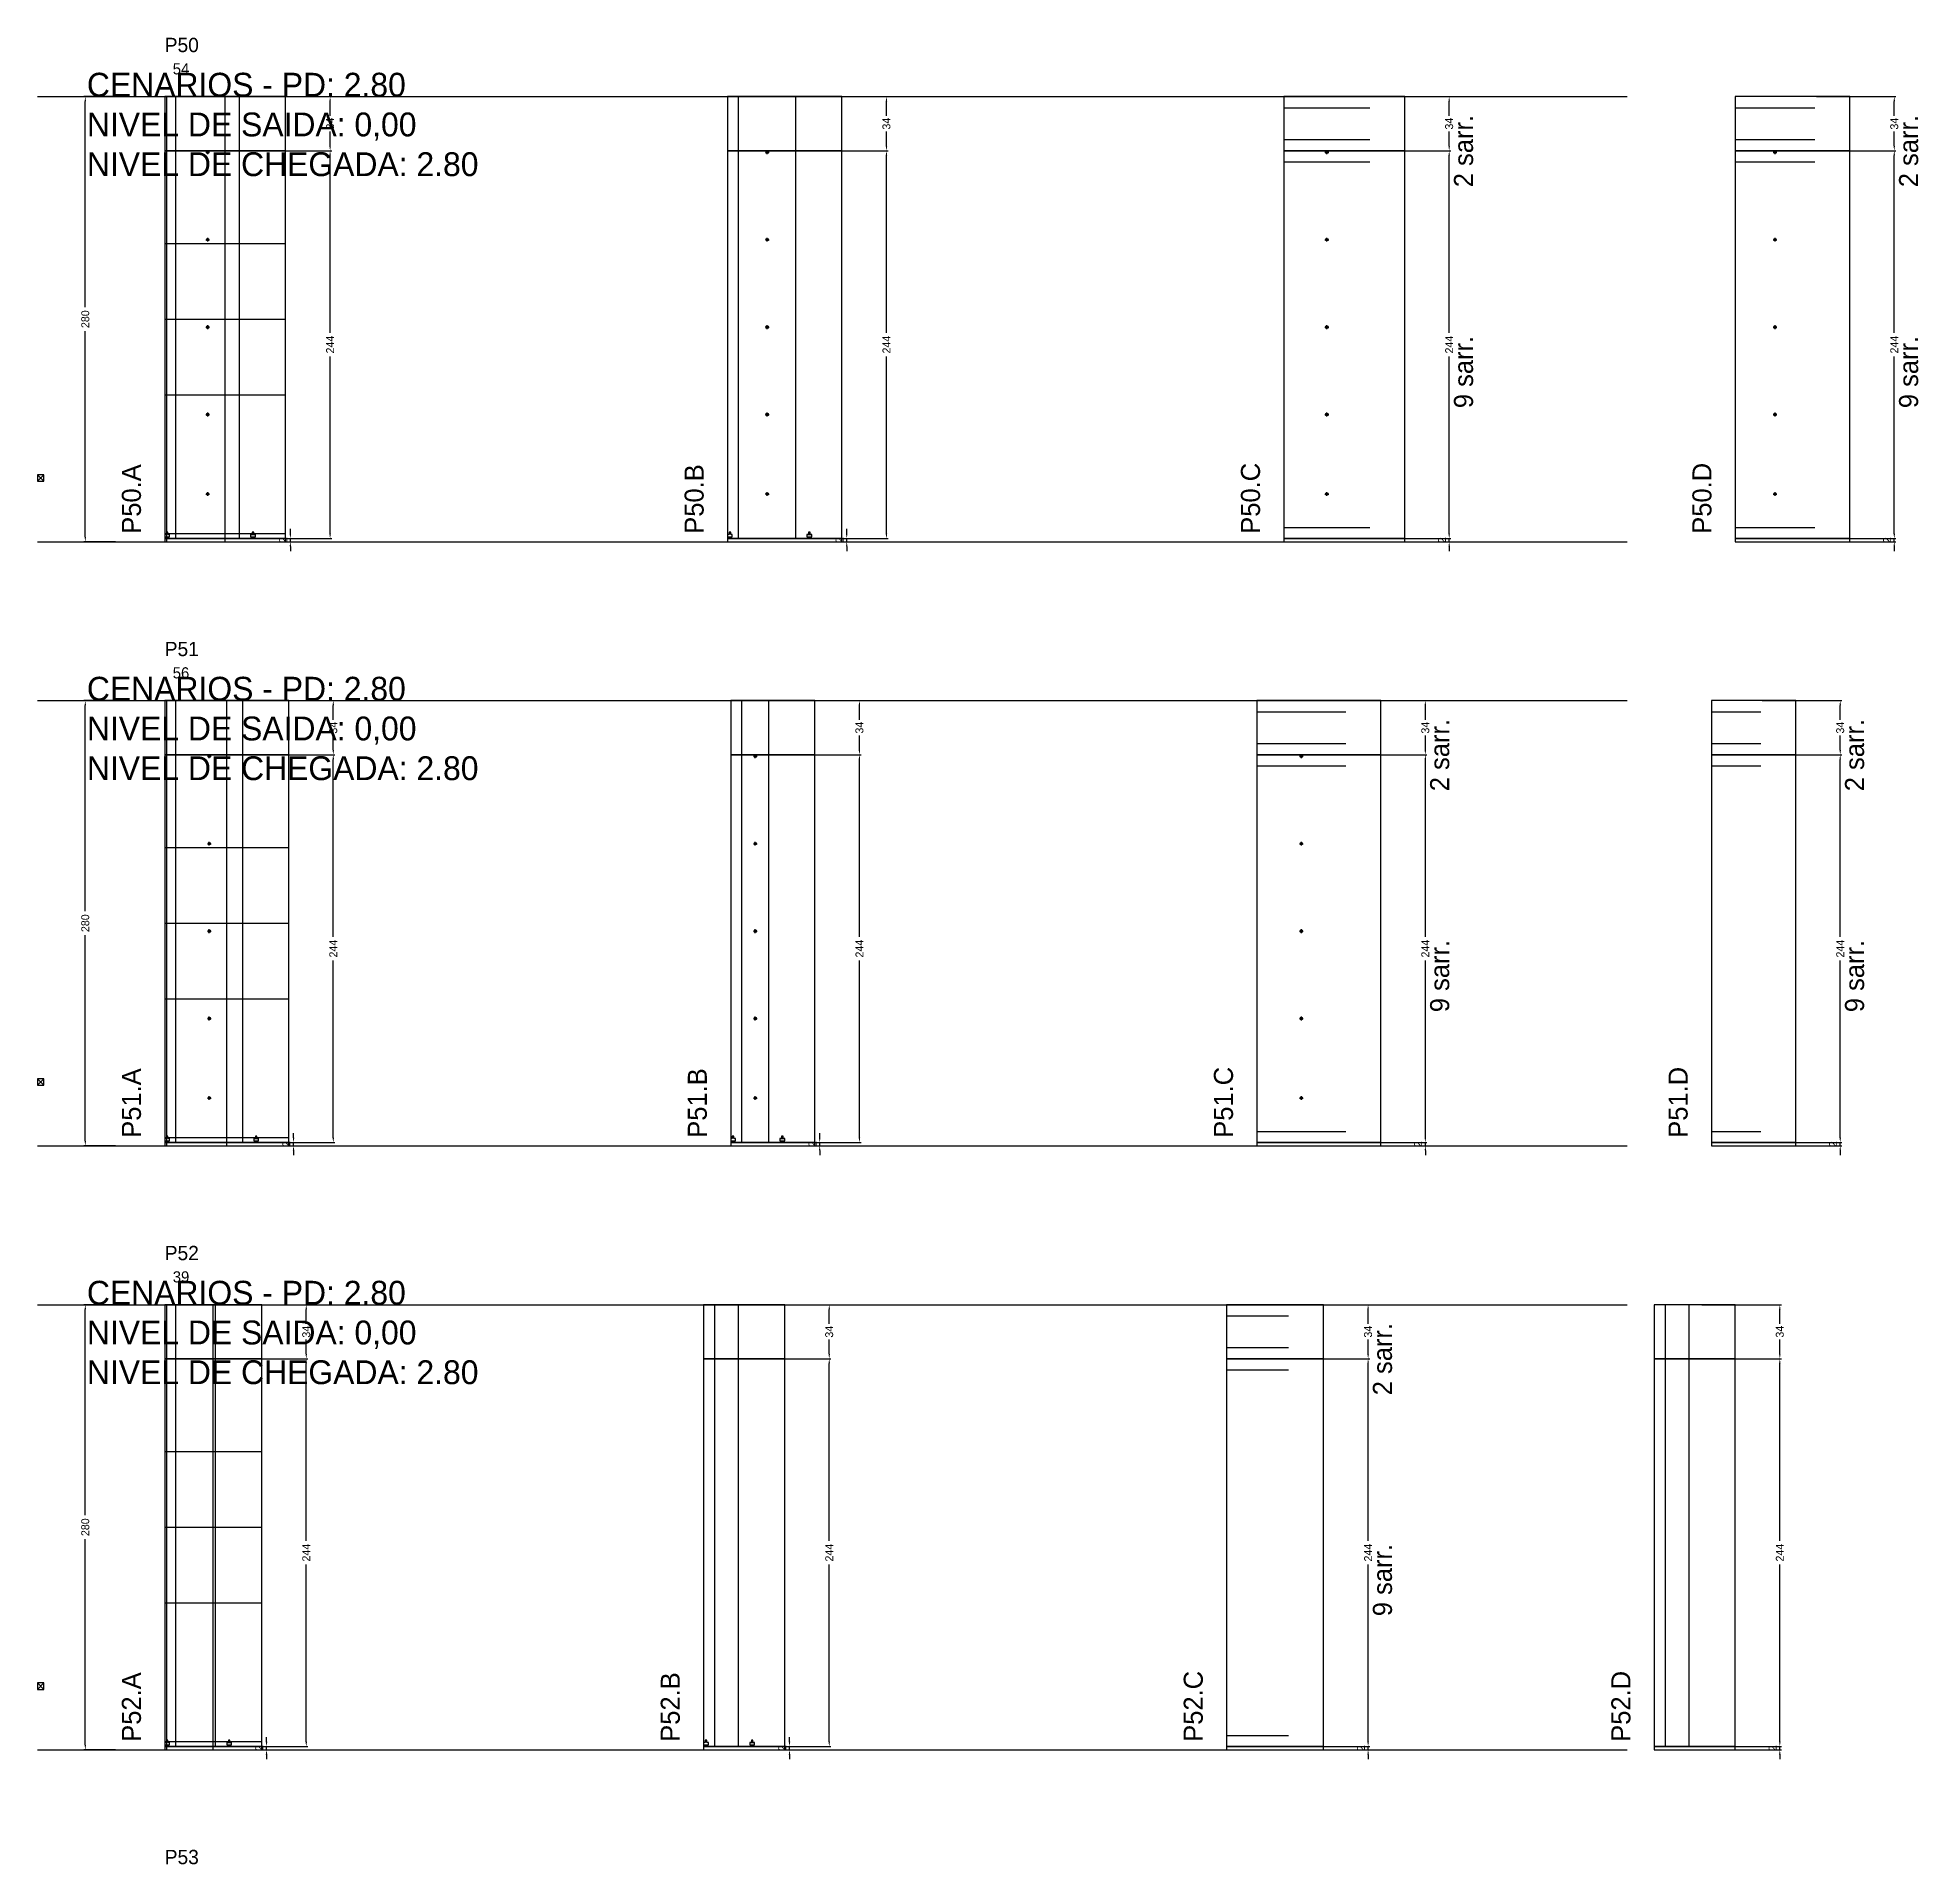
# Model space of a CAD drawing. Header units: centimetres. Extents: x -10500 to 4121, y -45226 to 295.
# Drawn here: x -7000 to -5817, y -5392 to -4243 of the extents above; entities that cross this region are included whole.
import ezdxf

# ---------------------------------------------------------------- set-up
doc = ezdxf.new("R2010")
doc.units = ezdxf.units.CM
doc.linetypes.add('DASHED', pattern=[2, -2])
for name, color, linetype in [('CHAPA', 140, 'Continuous'), ('COTA', 241, 'Continuous'), ('COTAS FURACAO', 16, 'Continuous'), ('Madeira', 30, 'Continuous'), ('MEIO_PONT', 160, 'Continuous'), ('NOMENCLATURA', 7, 'Continuous'), ('Nível', 160, 'Continuous'), ('Painéis', 200, 'Continuous'), ('Perfil Metálico', 150, 'Continuous'), ('SARR_2.2x7', 40, 'Continuous'), ('SARRAFO DE PRESSAO', 200, 'Continuous'), ('texto', 7, 'Continuous'), ('TEXTO_GERAL', 7, 'Continuous')]:
    doc.layers.add(name, color=color, linetype=linetype)
doc.dimstyles.new('PAINEL-NOVA', dxfattribs={"dimtxt": 5, "dimasz": 3, "dimexe": 1, "dimexo": 1, "dimgap": 1, "dimtad": 1, "dimcen": 2.5, "dimazin": 3, "dimtfac": 1, "dimtmove": 0, "dimatfit": 3})

# ---------------------------------------------------------------- blocks, each defined once
blk = doc.blocks.new('_CLOSEDFILLED')
at = {"color": 0, "linetype": 'BYBLOCK'}
blk.add_solid([(-1, 0.16), (0, 0), (-1, -0.16)], dxfattribs=at)
blk = doc.blocks.new('*D287')
for p, q in [((-6951, -4280), (-6971, -4280)), ((-6970, -4412.5), (-6970, -4283)), ((-6970, -4557), (-6970, -4427.5)), ((-6951, -4560), (-6971, -4560))]:
    blk.add_line(p, q)
at = {"layer": 'Defpoints'}
for p in [(-6950, -4280), (-6970, -4560), (-6950, -4560)]:
    blk.add_point(p, dxfattribs=at)
at = {"layer": 'COTA', "xscale": 3, "yscale": 3}
for p, rotation in [((-6970, -4280), 90), ((-6970, -4560), 270)]:
    blk.add_blockref('_CLOSEDFILLED', p, dxfattribs=dict(at, rotation=rotation))
at = {"layer": 'COTA', "insert": (-6970, -4420), "char_height": 5, "attachment_point": 5, "rotation": 90}
blk.add_mtext('280', dxfattribs=at)
blk = doc.blocks.new('MULDURA')
at = {"layer": 'Paineis'}
for p, q in [((0, 0), (4, 4)), ((4, 0), (0, 4))]:
    blk.add_line(p, q, dxfattribs=at)
blk.add_lwpolyline([(0, 0), (4, 0), (4, 4), (0, 4)], close=True, dxfattribs=at)
blk = doc.blocks.new('*D289')
for p, q in [((-6865, -4314), (-6815, -4314)), ((-6816, -4428.5), (-6816, -4317)), ((-6816, -4555), (-6816, -4443.5)), ((-6865, -4558), (-6815, -4558))]:
    blk.add_line(p, q)
at = {"layer": 'Defpoints'}
for p in [(-6866, -4314), (-6866, -4558), (-6816, -4558)]:
    blk.add_point(p, dxfattribs=at)
at = {"layer": 'COTA', "xscale": 3, "yscale": 3}
for p, rotation in [((-6816, -4314), 90), ((-6816, -4558), 270)]:
    blk.add_blockref('_CLOSEDFILLED', p, dxfattribs=dict(at, rotation=rotation))
at = {"layer": 'COTA', "insert": (-6816, -4436), "char_height": 5, "attachment_point": 5, "rotation": 90}
blk.add_mtext('244', dxfattribs=at)
blk = doc.blocks.new('*D290')
for p, q in [((-6865, -4280), (-6815, -4280)), ((-6816, -4292), (-6816, -4283)), ((-6816, -4311), (-6816, -4302)), ((-6865, -4314), (-6815, -4314))]:
    blk.add_line(p, q)
at = {"layer": 'Defpoints'}
for p in [(-6866, -4280), (-6866, -4314), (-6816, -4314)]:
    blk.add_point(p, dxfattribs=at)
at = {"layer": 'COTA', "xscale": 3, "yscale": 3}
for p, rotation in [((-6816, -4280), 90), ((-6816, -4314), 270)]:
    blk.add_blockref('_CLOSEDFILLED', p, dxfattribs=dict(at, rotation=rotation))
at = {"layer": 'COTA', "insert": (-6816, -4297), "char_height": 5, "attachment_point": 5, "rotation": 90}
blk.add_mtext('34', dxfattribs=at)
blk = doc.blocks.new('SLIPTEE')
at = {"layer": 'Paineis'}
blk.add_lwpolyline([(0, 0), (3, 0), (3, 1.5), (2, 1.5), (2, 3), (1, 3), (1, 1.5), (0, 1.5)], close=True, dxfattribs=at)
blk = doc.blocks.new('SLIPTDD')
at = {"layer": 'Paineis'}
blk.add_line((0, 1.5), (3, 1.5), dxfattribs=at)
blk.add_lwpolyline([(0, 0), (3, 0), (3, 1.5), (2, 1.5), (2, 3), (1, 3), (1, 1.5), (0, 1.5)], close=True, dxfattribs=at)
blk = doc.blocks.new('furacao')
at = {"layer": 'COTAS FURACAO'}
for p, q in [((-1.2, 0), (1.2, 0)), ((0, -1.2), (0, 1.2))]:
    blk.add_line(p, q, dxfattribs=at)
blk.add_circle((0, 0), 0.8, dxfattribs=at)
blk = doc.blocks.new('*D292')
for p, q in [((-6515, -4314), (-6465, -4314)), ((-6466, -4428.5), (-6466, -4317)), ((-6466, -4555), (-6466, -4443.5)), ((-6515, -4558), (-6465, -4558))]:
    blk.add_line(p, q)
at = {"layer": 'Defpoints'}
for p in [(-6516, -4314), (-6516, -4558), (-6466, -4558)]:
    blk.add_point(p, dxfattribs=at)
at = {"layer": 'COTA', "xscale": 3, "yscale": 3}
for p, rotation in [((-6466, -4314), 90), ((-6466, -4558), 270)]:
    blk.add_blockref('_CLOSEDFILLED', p, dxfattribs=dict(at, rotation=rotation))
at = {"layer": 'COTA', "insert": (-6466, -4436), "char_height": 5, "attachment_point": 5, "rotation": 90}
blk.add_mtext('244', dxfattribs=at)
blk = doc.blocks.new('*D293')
for p, q in [((-6515, -4280), (-6465, -4280)), ((-6466, -4292), (-6466, -4283)), ((-6466, -4311), (-6466, -4302)), ((-6515, -4314), (-6465, -4314))]:
    blk.add_line(p, q)
at = {"layer": 'Defpoints'}
for p in [(-6516, -4280), (-6516, -4314), (-6466, -4314)]:
    blk.add_point(p, dxfattribs=at)
at = {"layer": 'COTA', "xscale": 3, "yscale": 3}
for p, rotation in [((-6466, -4280), 90), ((-6466, -4314), 270)]:
    blk.add_blockref('_CLOSEDFILLED', p, dxfattribs=dict(at, rotation=rotation))
at = {"layer": 'COTA', "insert": (-6466, -4297), "char_height": 5, "attachment_point": 5, "rotation": 90}
blk.add_mtext('34', dxfattribs=at)
blk = doc.blocks.new('*D295')
for p, q in [((-6161, -4314), (-6111, -4314)), ((-6112, -4428.5), (-6112, -4317)), ((-6112, -4555), (-6112, -4443.5)), ((-6161, -4558), (-6111, -4558))]:
    blk.add_line(p, q)
at = {"layer": 'Defpoints'}
for p in [(-6162, -4314), (-6162, -4558), (-6112, -4558)]:
    blk.add_point(p, dxfattribs=at)
at = {"layer": 'COTA', "xscale": 3, "yscale": 3}
for p, rotation in [((-6112, -4314), 90), ((-6112, -4558), 270)]:
    blk.add_blockref('_CLOSEDFILLED', p, dxfattribs=dict(at, rotation=rotation))
at = {"layer": 'COTA', "insert": (-6112, -4436), "char_height": 5, "attachment_point": 5, "rotation": 90}
blk.add_mtext('244', dxfattribs=at)
blk = doc.blocks.new('*D296')
for p, q in [((-6161, -4280), (-6111, -4280)), ((-6112, -4292), (-6112, -4283)), ((-6112, -4311), (-6112, -4302)), ((-6161, -4314), (-6111, -4314))]:
    blk.add_line(p, q)
at = {"layer": 'Defpoints'}
for p in [(-6162, -4280), (-6162, -4314), (-6112, -4314)]:
    blk.add_point(p, dxfattribs=at)
at = {"layer": 'COTA', "xscale": 3, "yscale": 3}
for p, rotation in [((-6112, -4280), 90), ((-6112, -4314), 270)]:
    blk.add_blockref('_CLOSEDFILLED', p, dxfattribs=dict(at, rotation=rotation))
at = {"layer": 'COTA', "insert": (-6112, -4297), "char_height": 5, "attachment_point": 5, "rotation": 90}
blk.add_mtext('34', dxfattribs=at)
blk = doc.blocks.new('*D298')
for p, q in [((-5881, -4314), (-5831, -4314)), ((-5832, -4428.5), (-5832, -4317)), ((-5832, -4555), (-5832, -4443.5)), ((-5881, -4558), (-5831, -4558))]:
    blk.add_line(p, q)
at = {"layer": 'Defpoints'}
for p in [(-5882, -4314), (-5882, -4558), (-5832, -4558)]:
    blk.add_point(p, dxfattribs=at)
at = {"layer": 'COTA', "xscale": 3, "yscale": 3}
for p, rotation in [((-5832, -4314), 90), ((-5832, -4558), 270)]:
    blk.add_blockref('_CLOSEDFILLED', p, dxfattribs=dict(at, rotation=rotation))
at = {"layer": 'COTA', "insert": (-5832, -4436), "char_height": 5, "attachment_point": 5, "rotation": 90}
blk.add_mtext('244', dxfattribs=at)
blk = doc.blocks.new('*D299')
for p, q in [((-5881, -4280), (-5831, -4280)), ((-5832, -4292), (-5832, -4283)), ((-5832, -4311), (-5832, -4302)), ((-5881, -4314), (-5831, -4314))]:
    blk.add_line(p, q)
at = {"layer": 'Defpoints'}
for p in [(-5882, -4280), (-5882, -4314), (-5832, -4314)]:
    blk.add_point(p, dxfattribs=at)
at = {"layer": 'COTA', "xscale": 3, "yscale": 3}
for p, rotation in [((-5832, -4280), 90), ((-5832, -4314), 270)]:
    blk.add_blockref('_CLOSEDFILLED', p, dxfattribs=dict(at, rotation=rotation))
at = {"layer": 'COTA', "insert": (-5832, -4297), "char_height": 5, "attachment_point": 5, "rotation": 90}
blk.add_mtext('34', dxfattribs=at)
blk = doc.blocks.new('*D313')
for p, q in [((-6951, -4660), (-6971, -4660)), ((-6970, -4792.5), (-6970, -4663)), ((-6970, -4937), (-6970, -4807.5)), ((-6951, -4940), (-6971, -4940))]:
    blk.add_line(p, q)
at = {"layer": 'Defpoints'}
for p in [(-6950, -4660), (-6970, -4940), (-6950, -4940)]:
    blk.add_point(p, dxfattribs=at)
at = {"layer": 'COTA', "xscale": 3, "yscale": 3}
for p, rotation in [((-6970, -4660), 90), ((-6970, -4940), 270)]:
    blk.add_blockref('_CLOSEDFILLED', p, dxfattribs=dict(at, rotation=rotation))
at = {"layer": 'COTA', "insert": (-6970, -4800), "char_height": 5, "attachment_point": 5, "rotation": 90}
blk.add_mtext('280', dxfattribs=at)
blk = doc.blocks.new('*D315')
for p, q in [((-6863, -4694), (-6813, -4694)), ((-6814, -4808.5), (-6814, -4697)), ((-6814, -4935), (-6814, -4823.5)), ((-6863, -4938), (-6813, -4938))]:
    blk.add_line(p, q)
at = {"layer": 'Defpoints'}
for p in [(-6864, -4694), (-6864, -4938), (-6814, -4938)]:
    blk.add_point(p, dxfattribs=at)
at = {"layer": 'COTA', "xscale": 3, "yscale": 3}
for p, rotation in [((-6814, -4694), 90), ((-6814, -4938), 270)]:
    blk.add_blockref('_CLOSEDFILLED', p, dxfattribs=dict(at, rotation=rotation))
at = {"layer": 'COTA', "insert": (-6814, -4816), "char_height": 5, "attachment_point": 5, "rotation": 90}
blk.add_mtext('244', dxfattribs=at)
blk = doc.blocks.new('*D316')
for p, q in [((-6863, -4660), (-6813, -4660)), ((-6814, -4672), (-6814, -4663)), ((-6814, -4691), (-6814, -4682)), ((-6863, -4694), (-6813, -4694))]:
    blk.add_line(p, q)
at = {"layer": 'Defpoints'}
for p in [(-6864, -4660), (-6864, -4694), (-6814, -4694)]:
    blk.add_point(p, dxfattribs=at)
at = {"layer": 'COTA', "xscale": 3, "yscale": 3}
for p, rotation in [((-6814, -4660), 90), ((-6814, -4694), 270)]:
    blk.add_blockref('_CLOSEDFILLED', p, dxfattribs=dict(at, rotation=rotation))
at = {"layer": 'COTA', "insert": (-6814, -4677), "char_height": 5, "attachment_point": 5, "rotation": 90}
blk.add_mtext('34', dxfattribs=at)
blk = doc.blocks.new('*D318')
for p, q in [((-6532, -4694), (-6482, -4694)), ((-6483, -4808.5), (-6483, -4697)), ((-6483, -4935), (-6483, -4823.5)), ((-6532, -4938), (-6482, -4938))]:
    blk.add_line(p, q)
at = {"layer": 'Defpoints'}
for p in [(-6533, -4694), (-6533, -4938), (-6483, -4938)]:
    blk.add_point(p, dxfattribs=at)
at = {"layer": 'COTA', "xscale": 3, "yscale": 3}
for p, rotation in [((-6483, -4694), 90), ((-6483, -4938), 270)]:
    blk.add_blockref('_CLOSEDFILLED', p, dxfattribs=dict(at, rotation=rotation))
at = {"layer": 'COTA', "insert": (-6483, -4816), "char_height": 5, "attachment_point": 5, "rotation": 90}
blk.add_mtext('244', dxfattribs=at)
blk = doc.blocks.new('*D319')
for p, q in [((-6532, -4660), (-6482, -4660)), ((-6483, -4672), (-6483, -4663)), ((-6483, -4691), (-6483, -4682)), ((-6532, -4694), (-6482, -4694))]:
    blk.add_line(p, q)
at = {"layer": 'Defpoints'}
for p in [(-6533, -4660), (-6533, -4694), (-6483, -4694)]:
    blk.add_point(p, dxfattribs=at)
at = {"layer": 'COTA', "xscale": 3, "yscale": 3}
for p, rotation in [((-6483, -4660), 90), ((-6483, -4694), 270)]:
    blk.add_blockref('_CLOSEDFILLED', p, dxfattribs=dict(at, rotation=rotation))
at = {"layer": 'COTA', "insert": (-6483, -4677), "char_height": 5, "attachment_point": 5, "rotation": 90}
blk.add_mtext('34', dxfattribs=at)
blk = doc.blocks.new('*D321')
for p, q in [((-6176, -4694), (-6126, -4694)), ((-6127, -4808.5), (-6127, -4697)), ((-6127, -4935), (-6127, -4823.5)), ((-6176, -4938), (-6126, -4938))]:
    blk.add_line(p, q)
at = {"layer": 'Defpoints'}
for p in [(-6177, -4694), (-6177, -4938), (-6127, -4938)]:
    blk.add_point(p, dxfattribs=at)
at = {"layer": 'COTA', "xscale": 3, "yscale": 3}
for p, rotation in [((-6127, -4694), 90), ((-6127, -4938), 270)]:
    blk.add_blockref('_CLOSEDFILLED', p, dxfattribs=dict(at, rotation=rotation))
at = {"layer": 'COTA', "insert": (-6127, -4816), "char_height": 5, "attachment_point": 5, "rotation": 90}
blk.add_mtext('244', dxfattribs=at)
blk = doc.blocks.new('*D322')
for p, q in [((-6176, -4660), (-6126, -4660)), ((-6127, -4672), (-6127, -4663)), ((-6127, -4691), (-6127, -4682)), ((-6176, -4694), (-6126, -4694))]:
    blk.add_line(p, q)
at = {"layer": 'Defpoints'}
for p in [(-6177, -4660), (-6177, -4694), (-6127, -4694)]:
    blk.add_point(p, dxfattribs=at)
at = {"layer": 'COTA', "xscale": 3, "yscale": 3}
for p, rotation in [((-6127, -4660), 90), ((-6127, -4694), 270)]:
    blk.add_blockref('_CLOSEDFILLED', p, dxfattribs=dict(at, rotation=rotation))
at = {"layer": 'COTA', "insert": (-6127, -4677), "char_height": 5, "attachment_point": 5, "rotation": 90}
blk.add_mtext('34', dxfattribs=at)
blk = doc.blocks.new('*D324')
for p, q in [((-5915, -4694), (-5865, -4694)), ((-5866, -4808.5), (-5866, -4697)), ((-5866, -4935), (-5866, -4823.5)), ((-5915, -4938), (-5865, -4938))]:
    blk.add_line(p, q)
at = {"layer": 'Defpoints'}
for p in [(-5916, -4694), (-5916, -4938), (-5866, -4938)]:
    blk.add_point(p, dxfattribs=at)
at = {"layer": 'COTA', "xscale": 3, "yscale": 3}
for p, rotation in [((-5866, -4694), 90), ((-5866, -4938), 270)]:
    blk.add_blockref('_CLOSEDFILLED', p, dxfattribs=dict(at, rotation=rotation))
at = {"layer": 'COTA', "insert": (-5866, -4816), "char_height": 5, "attachment_point": 5, "rotation": 90}
blk.add_mtext('244', dxfattribs=at)
blk = doc.blocks.new('*D325')
for p, q in [((-5915, -4660), (-5865, -4660)), ((-5866, -4672), (-5866, -4663)), ((-5866, -4691), (-5866, -4682)), ((-5915, -4694), (-5865, -4694))]:
    blk.add_line(p, q)
at = {"layer": 'Defpoints'}
for p in [(-5916, -4660), (-5916, -4694), (-5866, -4694)]:
    blk.add_point(p, dxfattribs=at)
at = {"layer": 'COTA', "xscale": 3, "yscale": 3}
for p, rotation in [((-5866, -4660), 90), ((-5866, -4694), 270)]:
    blk.add_blockref('_CLOSEDFILLED', p, dxfattribs=dict(at, rotation=rotation))
at = {"layer": 'COTA', "insert": (-5866, -4677), "char_height": 5, "attachment_point": 5, "rotation": 90}
blk.add_mtext('34', dxfattribs=at)
blk = doc.blocks.new('*D339')
for p, q in [((-6951, -5040), (-6971, -5040)), ((-6970, -5172.5), (-6970, -5043)), ((-6970, -5317), (-6970, -5187.5)), ((-6951, -5320), (-6971, -5320))]:
    blk.add_line(p, q)
at = {"layer": 'Defpoints'}
for p in [(-6950, -5040), (-6970, -5320), (-6950, -5320)]:
    blk.add_point(p, dxfattribs=at)
at = {"layer": 'COTA', "xscale": 3, "yscale": 3}
for p, rotation in [((-6970, -5040), 90), ((-6970, -5320), 270)]:
    blk.add_blockref('_CLOSEDFILLED', p, dxfattribs=dict(at, rotation=rotation))
at = {"layer": 'COTA', "insert": (-6970, -5180), "char_height": 5, "attachment_point": 5, "rotation": 90}
blk.add_mtext('280', dxfattribs=at)
blk = doc.blocks.new('*D341')
for p, q in [((-6880, -5074), (-6830, -5074)), ((-6831, -5188.5), (-6831, -5077)), ((-6831, -5315), (-6831, -5203.5)), ((-6880, -5318), (-6830, -5318))]:
    blk.add_line(p, q)
at = {"layer": 'Defpoints'}
for p in [(-6881, -5074), (-6881, -5318), (-6831, -5318)]:
    blk.add_point(p, dxfattribs=at)
at = {"layer": 'COTA', "xscale": 3, "yscale": 3}
for p, rotation in [((-6831, -5074), 90), ((-6831, -5318), 270)]:
    blk.add_blockref('_CLOSEDFILLED', p, dxfattribs=dict(at, rotation=rotation))
at = {"layer": 'COTA', "insert": (-6831, -5196), "char_height": 5, "attachment_point": 5, "rotation": 90}
blk.add_mtext('244', dxfattribs=at)
blk = doc.blocks.new('*D342')
for p, q in [((-6880, -5040), (-6830, -5040)), ((-6831, -5052), (-6831, -5043)), ((-6831, -5071), (-6831, -5062)), ((-6880, -5074), (-6830, -5074))]:
    blk.add_line(p, q)
at = {"layer": 'Defpoints'}
for p in [(-6881, -5040), (-6881, -5074), (-6831, -5074)]:
    blk.add_point(p, dxfattribs=at)
at = {"layer": 'COTA', "xscale": 3, "yscale": 3}
for p, rotation in [((-6831, -5040), 90), ((-6831, -5074), 270)]:
    blk.add_blockref('_CLOSEDFILLED', p, dxfattribs=dict(at, rotation=rotation))
at = {"layer": 'COTA', "insert": (-6831, -5057), "char_height": 5, "attachment_point": 5, "rotation": 90}
blk.add_mtext('34', dxfattribs=at)
blk = doc.blocks.new('*D344')
for p, q in [((-6551, -5074), (-6501, -5074)), ((-6502, -5188.5), (-6502, -5077)), ((-6502, -5315), (-6502, -5203.5)), ((-6551, -5318), (-6501, -5318))]:
    blk.add_line(p, q)
at = {"layer": 'Defpoints'}
for p in [(-6552, -5074), (-6552, -5318), (-6502, -5318)]:
    blk.add_point(p, dxfattribs=at)
at = {"layer": 'COTA', "xscale": 3, "yscale": 3}
for p, rotation in [((-6502, -5074), 90), ((-6502, -5318), 270)]:
    blk.add_blockref('_CLOSEDFILLED', p, dxfattribs=dict(at, rotation=rotation))
at = {"layer": 'COTA', "insert": (-6502, -5196), "char_height": 5, "attachment_point": 5, "rotation": 90}
blk.add_mtext('244', dxfattribs=at)
blk = doc.blocks.new('*D345')
for p, q in [((-6551, -5040), (-6501, -5040)), ((-6502, -5052), (-6502, -5043)), ((-6502, -5071), (-6502, -5062)), ((-6551, -5074), (-6501, -5074))]:
    blk.add_line(p, q)
at = {"layer": 'Defpoints'}
for p in [(-6552, -5040), (-6552, -5074), (-6502, -5074)]:
    blk.add_point(p, dxfattribs=at)
at = {"layer": 'COTA', "xscale": 3, "yscale": 3}
for p, rotation in [((-6502, -5040), 90), ((-6502, -5074), 270)]:
    blk.add_blockref('_CLOSEDFILLED', p, dxfattribs=dict(at, rotation=rotation))
at = {"layer": 'COTA', "insert": (-6502, -5057), "char_height": 5, "attachment_point": 5, "rotation": 90}
blk.add_mtext('34', dxfattribs=at)
blk = doc.blocks.new('*D347')
for p, q in [((-6212, -5074), (-6162, -5074)), ((-6163, -5188.5), (-6163, -5077)), ((-6163, -5315), (-6163, -5203.5)), ((-6212, -5318), (-6162, -5318))]:
    blk.add_line(p, q)
at = {"layer": 'Defpoints'}
for p in [(-6213, -5074), (-6213, -5318), (-6163, -5318)]:
    blk.add_point(p, dxfattribs=at)
at = {"layer": 'COTA', "xscale": 3, "yscale": 3}
for p, rotation in [((-6163, -5074), 90), ((-6163, -5318), 270)]:
    blk.add_blockref('_CLOSEDFILLED', p, dxfattribs=dict(at, rotation=rotation))
at = {"layer": 'COTA', "insert": (-6163, -5196), "char_height": 5, "attachment_point": 5, "rotation": 90}
blk.add_mtext('244', dxfattribs=at)
blk = doc.blocks.new('*D348')
for p, q in [((-6212, -5040), (-6162, -5040)), ((-6163, -5052), (-6163, -5043)), ((-6163, -5071), (-6163, -5062)), ((-6212, -5074), (-6162, -5074))]:
    blk.add_line(p, q)
at = {"layer": 'Defpoints'}
for p in [(-6213, -5040), (-6213, -5074), (-6163, -5074)]:
    blk.add_point(p, dxfattribs=at)
at = {"layer": 'COTA', "xscale": 3, "yscale": 3}
for p, rotation in [((-6163, -5040), 90), ((-6163, -5074), 270)]:
    blk.add_blockref('_CLOSEDFILLED', p, dxfattribs=dict(at, rotation=rotation))
at = {"layer": 'COTA', "insert": (-6163, -5057), "char_height": 5, "attachment_point": 5, "rotation": 90}
blk.add_mtext('34', dxfattribs=at)
blk = doc.blocks.new('*D350')
for p, q in [((-5953, -5074), (-5903, -5074)), ((-5904, -5188.5), (-5904, -5077)), ((-5904, -5315), (-5904, -5203.5)), ((-5953, -5318), (-5903, -5318))]:
    blk.add_line(p, q)
at = {"layer": 'Defpoints'}
for p in [(-5954, -5074), (-5954, -5318), (-5904, -5318)]:
    blk.add_point(p, dxfattribs=at)
at = {"layer": 'COTA', "xscale": 3, "yscale": 3}
for p, rotation in [((-5904, -5074), 90), ((-5904, -5318), 270)]:
    blk.add_blockref('_CLOSEDFILLED', p, dxfattribs=dict(at, rotation=rotation))
at = {"layer": 'COTA', "insert": (-5904, -5196), "char_height": 5, "attachment_point": 5, "rotation": 90}
blk.add_mtext('244', dxfattribs=at)
blk = doc.blocks.new('*D351')
for p, q in [((-5953, -5040), (-5903, -5040)), ((-5904, -5052), (-5904, -5043)), ((-5904, -5071), (-5904, -5062)), ((-5953, -5074), (-5903, -5074))]:
    blk.add_line(p, q)
at = {"layer": 'Defpoints'}
for p in [(-5954, -5040), (-5954, -5074), (-5904, -5074)]:
    blk.add_point(p, dxfattribs=at)
at = {"layer": 'COTA', "xscale": 3, "yscale": 3}
for p, rotation in [((-5904, -5040), 90), ((-5904, -5074), 270)]:
    blk.add_blockref('_CLOSEDFILLED', p, dxfattribs=dict(at, rotation=rotation))
at = {"layer": 'COTA', "insert": (-5904, -5057), "char_height": 5, "attachment_point": 5, "rotation": 90}
blk.add_mtext('34', dxfattribs=at)

msp = doc.modelspace()

# ---------------------------------------------------------------- linework, layer by layer
at = {"layer": 'CHAPA'}
for points in [[(-6920, -4560), (-6918.8, -4560), (-6918.8, -4280), (-6920, -4280)], [(-6920, -4940), (-6918.8, -4940), (-6918.8, -4660), (-6920, -4660)], [(-6920, -5320), (-6918.8, -5320), (-6918.8, -5040), (-6920, -5040)]]:
    msp.add_lwpolyline(points, close=True, dxfattribs=at)
at = {"layer": 'Madeira'}
for points in [[(-6920, -4372.4), (-6844, -4372.4)], [(-6920, -4467.6), (-6844, -4467.6)], [(-6920, -4752.4), (-6842, -4752.4)], [(-6920, -4847.6), (-6842, -4847.6)], [(-6920, -5132.4), (-6859, -5132.4)], [(-6920, -5227.6), (-6859, -5227.6)]]:
    msp.add_lwpolyline(points, dxfattribs=at)
at = {"layer": 'MEIO_PONT'}
for points in [[(-6920, -4420), (-6844, -4420)], [(-6920, -4800), (-6842, -4800)], [(-6920, -5180), (-6859, -5180)]]:
    msp.add_lwpolyline(points, dxfattribs=at)
at = {"layer": 'Nível', "linetype": 'DASHED'}
for points in [[(-7000, -4280), (-6000, -4280)], [(-7000, -4560), (-6000, -4560)], [(-7000, -4660), (-6000, -4660)], [(-7000, -4940), (-6000, -4940)], [(-7000, -5040), (-6000, -5040)], [(-7000, -5320), (-6000, -5320)]]:
    msp.add_lwpolyline(points, dxfattribs=at)
at = {"layer": 'Painéis'}
for points in [[(-6920, -4314), (-6844, -4314), (-6844, -4280), (-6920, -4280)], [(-6920, -4560), (-6844, -4560), (-6844, -4280), (-6920, -4280)], [(-6566, -4314), (-6494, -4314), (-6494, -4280), (-6566, -4280)], [(-6216, -4314), (-6140, -4314), (-6140, -4280), (-6216, -4280)], [(-5932, -4314), (-5860, -4314), (-5860, -4280), (-5932, -4280)], [(-6920, -4558), (-6844, -4558), (-6844, -4314), (-6920, -4314)], [(-6566, -4558), (-6494, -4558), (-6494, -4314), (-6566, -4314)], [(-6216, -4558), (-6140, -4558), (-6140, -4314), (-6216, -4314)], [(-5932, -4558), (-5860, -4558), (-5860, -4314), (-5932, -4314)], [(-6920, -4560), (-6844, -4560), (-6844, -4558), (-6920, -4558)], [(-6566, -4560), (-6494, -4560), (-6494, -4558), (-6566, -4558)], [(-6216, -4560), (-6140, -4560), (-6140, -4558), (-6216, -4558)], [(-5932, -4560), (-5860, -4560), (-5860, -4558), (-5932, -4558)], [(-6920, -4694), (-6842, -4694), (-6842, -4660), (-6920, -4660)], [(-6920, -4940), (-6842, -4940), (-6842, -4660), (-6920, -4660)], [(-6564, -4694), (-6511, -4694), (-6511, -4660), (-6564, -4660)], [(-6233, -4694), (-6155, -4694), (-6155, -4660), (-6233, -4660)], [(-5947, -4694), (-5894, -4694), (-5894, -4660), (-5947, -4660)], [(-6920, -4938), (-6842, -4938), (-6842, -4694), (-6920, -4694)], [(-6564, -4938), (-6511, -4938), (-6511, -4694), (-6564, -4694)], [(-6233, -4938), (-6155, -4938), (-6155, -4694), (-6233, -4694)], [(-5947, -4938), (-5894, -4938), (-5894, -4694), (-5947, -4694)], [(-6920, -4940), (-6842, -4940), (-6842, -4938), (-6920, -4938)], [(-6564, -4940), (-6511, -4940), (-6511, -4938), (-6564, -4938)], [(-6233, -4940), (-6155, -4940), (-6155, -4938), (-6233, -4938)], [(-5947, -4940), (-5894, -4940), (-5894, -4938), (-5947, -4938)], [(-6920, -5074), (-6859, -5074), (-6859, -5040), (-6920, -5040)], [(-6920, -5320), (-6859, -5320), (-6859, -5040), (-6920, -5040)], [(-6581, -5074), (-6530, -5074), (-6530, -5040), (-6581, -5040)], [(-6252, -5074), (-6191, -5074), (-6191, -5040), (-6252, -5040)], [(-5983, -5074), (-5932, -5074), (-5932, -5040), (-5983, -5040)], [(-6920, -5318), (-6859, -5318), (-6859, -5074), (-6920, -5074)], [(-6581, -5318), (-6530, -5318), (-6530, -5074), (-6581, -5074)], [(-6252, -5318), (-6191, -5318), (-6191, -5074), (-6252, -5074)], [(-5983, -5318), (-5932, -5318), (-5932, -5074), (-5983, -5074)], [(-6920, -5320), (-6859, -5320), (-6859, -5318), (-6920, -5318)], [(-6581, -5320), (-6530, -5320), (-6530, -5318), (-6581, -5318)], [(-6252, -5320), (-6191, -5320), (-6191, -5318), (-6252, -5318)], [(-5983, -5320), (-5932, -5320), (-5932, -5318), (-5983, -5318)]]:
    msp.add_lwpolyline(points, close=True, dxfattribs=at)
at = {"layer": 'Perfil Metálico'}
for p, q in [((-6882, -4560), (-6882, -4280)), ((-6881, -4940), (-6881, -4660)), ((-6889.5, -5320), (-6889.5, -5040))]:
    msp.add_line(p, q, dxfattribs=at)
at = {"layer": 'SARR_2.2x7'}
for points in [[(-6913, -4314), (-6913, -4280)], [(-6873, -4314), (-6873, -4280)], [(-6559, -4314), (-6559, -4280)], [(-6523, -4314), (-6523, -4280)], [(-6216, -4287), (-6162, -4287)], [(-5932, -4287), (-5882, -4287)], [(-6216, -4307), (-6162, -4307)], [(-5932, -4307), (-5882, -4307)], [(-6216, -4321), (-6162, -4321)], [(-5932, -4321), (-5882, -4321)], [(-6216, -4551), (-6162, -4551)], [(-5932, -4551), (-5882, -4551)], [(-6913, -4694), (-6913, -4660)], [(-6871, -4694), (-6871, -4660)], [(-6557, -4694), (-6557, -4660)], [(-6540, -4694), (-6540, -4660)], [(-6233, -4667), (-6177, -4667)], [(-5947, -4667), (-5916, -4667)], [(-6233, -4687), (-6177, -4687)], [(-5947, -4687), (-5916, -4687)], [(-6233, -4701), (-6177, -4701)], [(-5947, -4701), (-5916, -4701)], [(-6233, -4931), (-6177, -4931)], [(-5947, -4931), (-5916, -4931)], [(-6913, -5074), (-6913, -5040)], [(-6888, -5074), (-6888, -5040)], [(-6574, -5074), (-6574, -5040)], [(-6559, -5074), (-6559, -5040)], [(-5976, -5074), (-5976, -5040)], [(-5961, -5074), (-5961, -5040)], [(-6252, -5047), (-6213, -5047)], [(-6252, -5067), (-6213, -5067)], [(-6252, -5081), (-6213, -5081)], [(-6252, -5311), (-6213, -5311)]]:
    msp.add_lwpolyline(points, dxfattribs=at)
at = {"layer": 'SARR_2.2x7', "linetype": 'DASHED'}
for points in [[(-6913, -4558), (-6913, -4314)], [(-6873, -4558), (-6873, -4314)], [(-6559, -4558), (-6559, -4314)], [(-6523, -4558), (-6523, -4314)], [(-6913, -4938), (-6913, -4694)], [(-6871, -4938), (-6871, -4694)], [(-6557, -4938), (-6557, -4694)], [(-6540, -4938), (-6540, -4694)], [(-6913, -5318), (-6913, -5074)], [(-6888, -5318), (-6888, -5074)], [(-6574, -5318), (-6574, -5074)], [(-6559, -5318), (-6559, -5074)], [(-5976, -5318), (-5976, -5074)], [(-5961, -5318), (-5961, -5074)]]:
    msp.add_lwpolyline(points, dxfattribs=at)
at = {"layer": 'SARRAFO DE PRESSAO'}
for points in [[(-6920, -4560), (-6844, -4560), (-6844, -4555), (-6920, -4555)], [(-6920, -4940), (-6842, -4940), (-6842, -4935), (-6920, -4935)], [(-6920, -5320), (-6859, -5320), (-6859, -5315), (-6920, -5315)]]:
    msp.add_lwpolyline(points, close=True, dxfattribs=at)

# ---------------------------------------------------------------- block references
at = {"layer": 'COTA'}
for name, p in [('furacao', (-6893, -4315)), ('furacao', (-6541, -4315)), ('furacao', (-6189, -4315)), ('furacao', (-5907, -4315)), ('furacao', (-6893, -4370)), ('furacao', (-6541, -4370)), ('furacao', (-6189, -4370)), ('furacao', (-5907, -4370)), ('furacao', (-6893, -4425)), ('furacao', (-6541, -4425)), ('furacao', (-6189, -4425)), ('furacao', (-5907, -4425)), ('furacao', (-6893, -4480)), ('furacao', (-6541, -4480)), ('furacao', (-6189, -4480)), ('furacao', (-5907, -4480)), ('MULDURA', (-7000, -4522)), ('furacao', (-6893, -4530)), ('furacao', (-6541, -4530)), ('furacao', (-6189, -4530)), ('furacao', (-5907, -4530)), ('SLIPTEE', (-6920, -4557)), ('SLIPTDD', (-6866, -4557)), ('SLIPTEE', (-6566, -4557)), ('SLIPTDD', (-6516, -4557)), ('furacao', (-6892, -4695)), ('furacao', (-6548.5, -4695)), ('furacao', (-6205, -4695)), ('furacao', (-6892, -4750)), ('furacao', (-6548.5, -4750)), ('furacao', (-6205, -4750)), ('furacao', (-6892, -4805)), ('furacao', (-6548.5, -4805)), ('furacao', (-6205, -4805)), ('furacao', (-6892, -4860)), ('furacao', (-6548.5, -4860)), ('furacao', (-6205, -4860)), ('MULDURA', (-7000, -4902)), ('furacao', (-6892, -4910)), ('furacao', (-6548.5, -4910)), ('furacao', (-6205, -4910)), ('SLIPTEE', (-6920, -4937)), ('SLIPTDD', (-6864, -4937)), ('SLIPTEE', (-6564, -4937)), ('SLIPTDD', (-6533, -4937)), ('MULDURA', (-7000, -5282)), ('SLIPTEE', (-6920, -5317)), ('SLIPTDD', (-6881, -5317)), ('SLIPTEE', (-6581, -5317)), ('SLIPTDD', (-6552, -5317))]:
    msp.add_blockref(name, p, dxfattribs=at)

# ---------------------------------------------------------------- texts
at = {"layer": 'NOMENCLATURA'}
for s, p in [('CENARIOS - PD: 2.80', (-6969, -4280)), ('NIVEL DE SAIDA: 0,00', (-6969, -4305)), ('NIVEL DE CHEGADA: 2.80', (-6969, -4330)), ('CENARIOS - PD: 2.80', (-6969, -4660)), ('NIVEL DE SAIDA: 0,00', (-6969, -4685)), ('NIVEL DE CHEGADA: 2.80', (-6969, -4710)), ('CENARIOS - PD: 2.80', (-6969, -5040)), ('NIVEL DE SAIDA: 0,00', (-6969, -5065)), ('NIVEL DE CHEGADA: 2.80', (-6969, -5090))]:
    msp.add_text(s, height=15, dxfattribs=at).set_placement(p)
for s, p in [('2 sarr.', (-6097, -4337)), ('2 sarr.', (-5817, -4337)), ('9 sarr.', (-6097, -4476)), ('9 sarr.', (-5817, -4476)), ('P50.A', (-6935, -4555)), ('P50.B', (-6581, -4555)), ('P50.C', (-6231, -4555)), ('P50.D', (-5947, -4555)), ('2 sarr.', (-6112, -4717)), ('2 sarr.', (-5851, -4717)), ('9 sarr.', (-6112, -4856)), ('9 sarr.', (-5851, -4856)), ('P51.A', (-6935, -4935)), ('P51.B', (-6579, -4935)), ('P51.C', (-6248, -4935)), ('P51.D', (-5962, -4935)), ('2 sarr.', (-6148, -5097)), ('9 sarr.', (-6148, -5236)), ('P52.A', (-6935, -5315)), ('P52.B', (-6596, -5315)), ('P52.C', (-6267, -5315)), ('P52.D', (-5998, -5315))]:
    msp.add_text(s, height=12, rotation=90, dxfattribs=at).set_placement(p)
at = {"layer": 'texto'}
for s, p in [('54', (-6915, -4266)), ('56', (-6915, -4646)), ('39', (-6915, -5026))]:
    msp.add_text(s, height=7, dxfattribs=at).set_placement(p)
at = {"layer": 'TEXTO_GERAL'}
for s, p in [('P50', (-6920, -4252)), ('P51', (-6920, -4632)), ('P52', (-6920, -5012)), ('P53', (-6920, -5392))]:
    msp.add_text(s, height=9, dxfattribs=at).set_placement(p)

# ---------------------------------------------------------------- dimensions: what is measured, and where the dimension line sits
at = {"layer": 'COTA'}
for base, p1, p2, picture, middle in [((-6970, -4560), (-6950, -4560), (-6950, -4280), '*D287', (-6970, -4420)), ((-6816, -4314), (-6866, -4314), (-6866, -4280), '*D290', (-6816, -4297)), ((-6466, -4314), (-6516, -4314), (-6516, -4280), '*D293', (-6466, -4297)), ((-6112, -4314), (-6162, -4314), (-6162, -4280), '*D296', (-6112, -4297)), ((-5832, -4314), (-5882, -4314), (-5882, -4280), '*D299', (-5832, -4297)), ((-6816, -4558), (-6866, -4558), (-6866, -4314), '*D289', (-6816, -4436)), ((-6466, -4558), (-6516, -4558), (-6516, -4314), '*D292', (-6466, -4436)), ((-6112, -4558), (-6162, -4558), (-6162, -4314), '*D295', (-6112, -4436)), ((-5832, -4558), (-5882, -4558), (-5882, -4314), '*D298', (-5832, -4436)), ((-6970, -4940), (-6950, -4940), (-6950, -4660), '*D313', (-6970, -4800)), ((-6814, -4694), (-6864, -4694), (-6864, -4660), '*D316', (-6814, -4677)), ((-6483, -4694), (-6533, -4694), (-6533, -4660), '*D319', (-6483, -4677)), ((-6127, -4694), (-6177, -4694), (-6177, -4660), '*D322', (-6127, -4677)), ((-5866, -4694), (-5916, -4694), (-5916, -4660), '*D325', (-5866, -4677)), ((-6814, -4938), (-6864, -4938), (-6864, -4694), '*D315', (-6814, -4816)), ((-6483, -4938), (-6533, -4938), (-6533, -4694), '*D318', (-6483, -4816)), ((-6127, -4938), (-6177, -4938), (-6177, -4694), '*D321', (-6127, -4816)), ((-5866, -4938), (-5916, -4938), (-5916, -4694), '*D324', (-5866, -4816)), ((-6970, -5320), (-6950, -5320), (-6950, -5040), '*D339', (-6970, -5180)), ((-6831, -5074), (-6881, -5074), (-6881, -5040), '*D342', (-6831, -5057)), ((-6502, -5074), (-6552, -5074), (-6552, -5040), '*D345', (-6502, -5057)), ((-6163, -5074), (-6213, -5074), (-6213, -5040), '*D348', (-6163, -5057)), ((-5904, -5074), (-5954, -5074), (-5954, -5040), '*D351', (-5904, -5057)), ((-6831, -5318), (-6881, -5318), (-6881, -5074), '*D341', (-6831, -5196)), ((-6502, -5318), (-6552, -5318), (-6552, -5074), '*D344', (-6502, -5196)), ((-6163, -5318), (-6213, -5318), (-6213, -5074), '*D347', (-6163, -5196)), ((-5904, -5318), (-5954, -5318), (-5954, -5074), '*D350', (-5904, -5196))]:
    dim = msp.add_linear_dim(base=base, p1=p1, p2=p2, angle=90, dimstyle='PAINEL-NOVA', dxfattribs=at)
    dim.commit()
    dim.dimension.update_dxf_attribs({"geometry": picture, "text_midpoint": middle})
for base, p1, p2 in [((-6841, -4560), (-6866, -4560), (-6866, -4558)), ((-6491, -4560), (-6516, -4560), (-6516, -4558)), ((-6112, -4560), (-6162, -4560), (-6162, -4558)), ((-5832, -4560), (-5882, -4560), (-5882, -4558)), ((-6839, -4940), (-6864, -4940), (-6864, -4938)), ((-6508, -4940), (-6533, -4940), (-6533, -4938)), ((-6127, -4940), (-6177, -4940), (-6177, -4938)), ((-5866, -4940), (-5916, -4940), (-5916, -4938)), ((-6856, -5320), (-6881, -5320), (-6881, -5318)), ((-6527, -5320), (-6552, -5320), (-6552, -5318)), ((-6163, -5320), (-6213, -5320), (-6213, -5318)), ((-5904, -5320), (-5954, -5320), (-5954, -5318))]:
    msp.add_linear_dim(base=base, p1=p1, p2=p2, angle=90, dimstyle='PAINEL-NOVA', dxfattribs=at).render()

doc.saveas('drawing.dxf')
